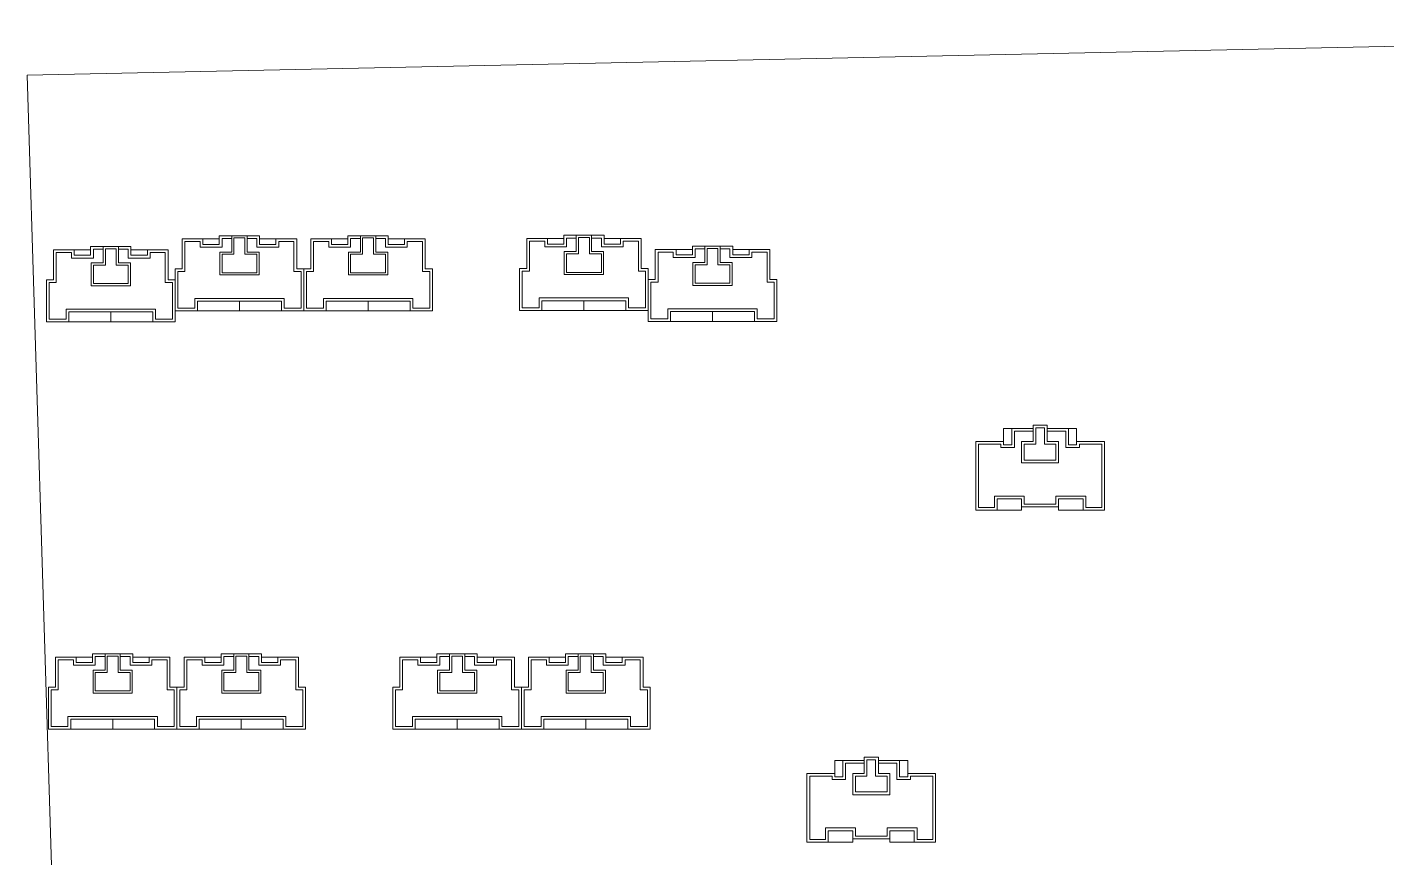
# Model space of a CAD drawing. Extents: x 65861 to 191729, y -16848 to 27649.
# Drawn here: x 132239 to 134733, y -12473 to -10949 of the extents above; entities that cross this region are included whole.
import ezdxf

# ---------------------------------------------------------------- set-up
doc = ezdxf.new("R2010")
doc.units = 0
doc.header["$LTSCALE"] = 1000
doc.header["$MEASUREMENT"] = 0
doc.layers.add('140', color=2, linetype='Continuous', lineweight=5)

msp = doc.modelspace()

# ---------------------------------------------------------------- linework, layer by layer
at = {"layer": '140', "color": 7}
for p, q in [((136426.9, -10949.1), (132238.9, -11037)), ((132238.9, -11037), (132321.6, -13715)), ((132523.3, -11337.6), (132561.3, -11337.6)), ((132523.3, -11392.6), (132523.3, -11337.6)), ((132528.3, -11342.6), (132556.3, -11342.6)), ((132528.3, -11397.6), (132528.3, -11342.6)), ((132556.3, -11342.6), (132556.3, -11352.6)), ((132559.3, -11337.6), (132561.3, -11337.6)), ((132561.3, -11337.6), (132591.3, -11337.6)), ((132561.3, -11337.6), (132561.3, -11347.6)), ((132561.3, -11347.6), (132591.3, -11347.6)), ((132591.3, -11331.6), (132665.3, -11331.6)), ((132591.3, -11347.6), (132591.3, -11331.6)), ((132596.3, -11336.6), (132614.3, -11336.6)), ((132596.3, -11352.6), (132596.3, -11336.6)), ((132614.3, -11331.6), (132614.3, -11361.6)), ((132638.3, -11335.6), (132618.3, -11335.6)), ((132618.3, -11335.6), (132618.3, -11365.6)), ((132638.3, -11365.6), (132638.3, -11335.6)), ((132642.3, -11361.6), (132642.3, -11331.6)), ((132642.3, -11336.6), (132660.3, -11336.6)), ((132660.3, -11336.6), (132660.3, -11352.6)), ((132665.3, -11331.6), (132665.3, -11347.6)), ((132695.3, -11337.6), (132665.3, -11337.6)), ((132665.3, -11347.6), (132695.3, -11347.6)), ((132695.3, -11337.6), (132733.3, -11337.6)), ((132695.3, -11347.6), (132695.3, -11337.6)), ((132700.3, -11342.6), (132728.3, -11342.6)), ((132700.3, -11352.6), (132700.3, -11342.6)), ((132728.3, -11342.6), (132728.3, -11397.6)), ((132733.3, -11337.6), (132733.3, -11392.6)), ((132759.3, -11337.6), (132797.3, -11337.6)), ((132759.3, -11392.6), (132759.3, -11337.6)), ((132764.3, -11342.6), (132792.3, -11342.6)), ((132764.3, -11397.6), (132764.3, -11342.6)), ((132792.3, -11342.6), (132792.3, -11352.6)), ((132795.3, -11337.6), (132797.3, -11337.6)), ((132797.3, -11337.6), (132827.3, -11337.6)), ((132797.3, -11337.6), (132797.3, -11347.6)), ((132797.3, -11347.6), (132827.3, -11347.6)), ((132827.3, -11331.6), (132901.3, -11331.6)), ((132827.3, -11347.6), (132827.3, -11331.6)), ((132832.3, -11336.6), (132850.3, -11336.6)), ((132832.3, -11352.6), (132832.3, -11336.6)), ((132850.3, -11331.6), (132850.3, -11361.6)), ((132874.3, -11335.6), (132854.3, -11335.6)), ((132854.3, -11335.6), (132854.3, -11365.6)), ((132874.3, -11365.6), (132874.3, -11335.6)), ((132878.3, -11361.6), (132878.3, -11331.6)), ((132878.3, -11336.6), (132896.3, -11336.6)), ((132896.3, -11336.6), (132896.3, -11352.6)), ((132901.3, -11331.6), (132901.3, -11347.6)), ((132931.3, -11337.6), (132901.3, -11337.6)), ((132901.3, -11347.6), (132931.3, -11347.6)), ((132931.3, -11337.6), (132969.3, -11337.6)), ((132931.3, -11347.6), (132931.3, -11337.6)), ((132936.3, -11342.6), (132964.3, -11342.6)), ((132936.3, -11352.6), (132936.3, -11342.6)), ((132964.3, -11342.6), (132964.3, -11397.6)), ((132969.3, -11337.6), (132969.3, -11392.6)), ((133155.3, -11336.9), (133193.3, -11336.9)), ((133155.3, -11391.9), (133155.3, -11336.9)), ((133160.3, -11341.9), (133188.3, -11341.9)), ((133160.3, -11396.9), (133160.3, -11341.9)), ((133188.3, -11341.9), (133188.3, -11351.9)), ((133191.3, -11336.9), (133193.3, -11336.9)), ((133193.3, -11336.9), (133223.3, -11336.9)), ((133193.3, -11336.9), (133193.3, -11346.9)), ((133193.3, -11346.9), (133223.3, -11346.9)), ((133223.3, -11330.9), (133297.3, -11330.9)), ((133223.3, -11346.9), (133223.3, -11330.9)), ((133228.3, -11335.9), (133246.3, -11335.9)), ((133228.3, -11351.9), (133228.3, -11335.9)), ((133246.3, -11330.9), (133246.3, -11360.9)), ((133270.3, -11334.9), (133250.3, -11334.9)), ((133250.3, -11334.9), (133250.3, -11364.9)), ((133270.3, -11364.9), (133270.3, -11334.9)), ((133274.3, -11360.9), (133274.3, -11330.9)), ((133274.3, -11335.9), (133292.3, -11335.9)), ((133292.3, -11335.9), (133292.3, -11351.9)), ((133297.3, -11330.9), (133297.3, -11346.9)), ((133327.3, -11336.9), (133297.3, -11336.9)), ((133297.3, -11346.9), (133327.3, -11346.9)), ((133327.3, -11336.9), (133365.3, -11336.9)), ((133327.3, -11346.9), (133327.3, -11336.9)), ((133332.3, -11341.9), (133360.3, -11341.9)), ((133332.3, -11351.9), (133332.3, -11341.9)), ((133360.3, -11341.9), (133360.3, -11396.9)), ((133365.3, -11336.9), (133365.3, -11391.9)), ((132287.3, -11357.6), (132325.3, -11357.6)), ((132287.3, -11412.6), (132287.3, -11357.6)), ((132292.3, -11362.6), (132320.3, -11362.6)), ((132292.3, -11417.6), (132292.3, -11362.6)), ((132320.3, -11362.6), (132320.3, -11372.6)), ((132320.3, -11372.6), (132360.3, -11372.6)), ((132323.3, -11357.6), (132325.3, -11357.6)), ((132325.3, -11357.6), (132355.3, -11357.6)), ((132325.3, -11357.6), (132325.3, -11367.6)), ((132325.3, -11367.6), (132355.3, -11367.6)), ((132355.3, -11351.6), (132429.3, -11351.6)), ((132355.3, -11367.6), (132355.3, -11351.6)), ((132360.3, -11356.6), (132378.3, -11356.6)), ((132360.3, -11372.6), (132360.3, -11356.6)), ((132378.3, -11351.6), (132378.3, -11381.6)), ((132402.3, -11355.6), (132382.3, -11355.6)), ((132382.3, -11355.6), (132382.3, -11385.6)), ((132402.3, -11385.6), (132402.3, -11355.6)), ((132406.3, -11381.6), (132406.3, -11351.6)), ((132406.3, -11356.6), (132424.3, -11356.6)), ((132424.3, -11356.6), (132424.3, -11372.6)), ((132424.3, -11372.6), (132464.3, -11372.6)), ((132429.3, -11351.6), (132429.3, -11367.6)), ((132459.3, -11357.6), (132429.3, -11357.6)), ((132429.3, -11367.6), (132459.3, -11367.6)), ((132459.3, -11357.6), (132497.3, -11357.6)), ((132459.3, -11367.6), (132459.3, -11357.6)), ((132464.3, -11362.6), (132492.3, -11362.6)), ((132464.3, -11372.6), (132464.3, -11362.6)), ((132492.3, -11362.6), (132492.3, -11417.6)), ((132497.3, -11357.6), (132497.3, -11412.6)), ((132556.3, -11352.6), (132596.3, -11352.6)), ((132592.3, -11361.6), (132592.3, -11403.6)), ((132614.3, -11361.6), (132592.3, -11361.6)), ((132596.3, -11365.6), (132596.3, -11399.6)), ((132618.3, -11365.6), (132596.3, -11365.6)), ((132660.3, -11365.6), (132638.3, -11365.6)), ((132664.3, -11361.6), (132642.3, -11361.6)), ((132660.3, -11352.6), (132700.3, -11352.6)), ((132660.3, -11399.6), (132660.3, -11365.6)), ((132664.3, -11403.6), (132664.3, -11361.6)), ((132792.3, -11352.6), (132832.3, -11352.6)), ((132828.3, -11361.6), (132828.3, -11403.6)), ((132850.3, -11361.6), (132828.3, -11361.6)), ((132832.3, -11365.6), (132832.3, -11399.6)), ((132854.3, -11365.6), (132832.3, -11365.6)), ((132896.3, -11365.6), (132874.3, -11365.6)), ((132900.3, -11361.6), (132878.3, -11361.6)), ((132896.3, -11352.6), (132936.3, -11352.6)), ((132896.3, -11399.6), (132896.3, -11365.6)), ((132900.3, -11403.6), (132900.3, -11361.6)), ((133188.3, -11351.9), (133228.3, -11351.9)), ((133224.3, -11360.9), (133224.3, -11402.9)), ((133246.3, -11360.9), (133224.3, -11360.9)), ((133228.3, -11364.9), (133228.3, -11398.9)), ((133250.3, -11364.9), (133228.3, -11364.9)), ((133292.3, -11364.9), (133270.3, -11364.9)), ((133296.3, -11360.9), (133274.3, -11360.9)), ((133292.3, -11351.9), (133332.3, -11351.9)), ((133292.3, -11398.9), (133292.3, -11364.9)), ((133296.3, -11402.9), (133296.3, -11360.9)), ((133391.3, -11356.9), (133429.3, -11356.9)), ((133391.3, -11411.9), (133391.3, -11356.9)), ((133396.3, -11361.9), (133424.3, -11361.9)), ((133396.3, -11416.9), (133396.3, -11361.9)), ((133424.3, -11361.9), (133424.3, -11371.9)), ((133424.3, -11371.9), (133464.3, -11371.9)), ((133427.3, -11356.9), (133429.3, -11356.9)), ((133429.3, -11356.9), (133459.3, -11356.9)), ((133429.3, -11356.9), (133429.3, -11366.9)), ((133429.3, -11366.9), (133459.3, -11366.9)), ((133459.3, -11350.9), (133533.3, -11350.9)), ((133459.3, -11366.9), (133459.3, -11350.9)), ((133464.3, -11355.9), (133482.3, -11355.9)), ((133464.3, -11371.9), (133464.3, -11355.9)), ((133482.3, -11350.9), (133482.3, -11380.9)), ((133506.3, -11354.9), (133486.3, -11354.9)), ((133486.3, -11354.9), (133486.3, -11384.9)), ((133506.3, -11384.9), (133506.3, -11354.9)), ((133510.3, -11380.9), (133510.3, -11350.9)), ((133510.3, -11355.9), (133528.3, -11355.9)), ((133528.3, -11355.9), (133528.3, -11371.9)), ((133528.3, -11371.9), (133568.3, -11371.9)), ((133533.3, -11350.9), (133533.3, -11366.9)), ((133563.3, -11356.9), (133533.3, -11356.9)), ((133533.3, -11366.9), (133563.3, -11366.9)), ((133563.3, -11356.9), (133601.3, -11356.9)), ((133563.3, -11366.9), (133563.3, -11356.9)), ((133568.3, -11361.9), (133596.3, -11361.9)), ((133568.3, -11371.9), (133568.3, -11361.9)), ((133596.3, -11361.9), (133596.3, -11416.9)), ((133601.3, -11356.9), (133601.3, -11411.9)), ((132356.3, -11381.6), (132356.3, -11423.6)), ((132378.3, -11381.6), (132356.3, -11381.6)), ((132360.3, -11385.6), (132360.3, -11419.6)), ((132382.3, -11385.6), (132360.3, -11385.6)), ((132424.3, -11385.6), (132402.3, -11385.6)), ((132428.3, -11381.6), (132406.3, -11381.6)), ((132424.3, -11419.6), (132424.3, -11385.6)), ((132428.3, -11423.6), (132428.3, -11381.6)), ((132510.3, -11392.6), (132523.3, -11392.6)), ((132510.3, -11469.6), (132510.3, -11392.6)), ((132515.3, -11397.6), (132528.3, -11397.6)), ((132515.3, -11464.6), (132515.3, -11397.6)), ((132596.3, -11399.6), (132660.3, -11399.6)), ((132728.3, -11397.6), (132741.3, -11397.6)), ((132733.3, -11392.6), (132746.3, -11392.6)), ((132741.3, -11397.6), (132741.3, -11464.6)), ((132746.3, -11392.6), (132746.3, -11469.6)), ((132746.3, -11392.6), (132759.3, -11392.6)), ((132746.3, -11469.6), (132746.3, -11392.6)), ((132751.3, -11397.6), (132764.3, -11397.6)), ((132751.3, -11464.6), (132751.3, -11397.6)), ((132832.3, -11399.6), (132896.3, -11399.6)), ((132964.3, -11397.6), (132977.3, -11397.6)), ((132969.3, -11392.6), (132982.3, -11392.6)), ((132977.3, -11397.6), (132977.3, -11464.6)), ((132982.3, -11392.6), (132982.3, -11469.6)), ((133142.3, -11391.9), (133155.3, -11391.9)), ((133142.3, -11468.9), (133142.3, -11391.9)), ((133147.3, -11396.9), (133160.3, -11396.9)), ((133147.3, -11463.9), (133147.3, -11396.9)), ((133228.3, -11398.9), (133292.3, -11398.9)), ((133360.3, -11396.9), (133373.3, -11396.9)), ((133365.3, -11391.9), (133378.3, -11391.9)), ((133373.3, -11396.9), (133373.3, -11463.9)), ((133378.3, -11391.9), (133378.3, -11468.9)), ((133460.3, -11380.9), (133460.3, -11422.9)), ((133482.3, -11380.9), (133460.3, -11380.9)), ((133464.3, -11384.9), (133464.3, -11418.9)), ((133486.3, -11384.9), (133464.3, -11384.9)), ((133528.3, -11384.9), (133506.3, -11384.9)), ((133532.3, -11380.9), (133510.3, -11380.9)), ((133528.3, -11418.9), (133528.3, -11384.9)), ((133532.3, -11422.9), (133532.3, -11380.9)), ((132274.3, -11412.6), (132287.3, -11412.6)), ((132274.3, -11489.6), (132274.3, -11412.6)), ((132279.3, -11417.6), (132292.3, -11417.6)), ((132279.3, -11484.6), (132279.3, -11417.6)), ((132356.3, -11422.6), (132356.3, -11423.6)), ((132356.3, -11423.6), (132428.3, -11423.6)), ((132360.3, -11419.6), (132424.3, -11419.6)), ((132427.3, -11423.6), (132428.3, -11423.6)), ((132492.3, -11417.6), (132505.3, -11417.6)), ((132497.3, -11412.6), (132510.3, -11412.6)), ((132505.3, -11417.6), (132505.3, -11484.6)), ((132510.3, -11412.6), (132510.3, -11489.6)), ((132592.3, -11402.6), (132592.3, -11403.6)), ((132592.3, -11403.6), (132664.3, -11403.6)), ((132663.3, -11403.6), (132664.3, -11403.6)), ((132828.3, -11402.6), (132828.3, -11403.6)), ((132828.3, -11403.6), (132900.3, -11403.6)), ((132899.3, -11403.6), (132900.3, -11403.6)), ((133224.3, -11401.9), (133224.3, -11402.9)), ((133224.3, -11402.9), (133296.3, -11402.9)), ((133295.3, -11402.9), (133296.3, -11402.9)), ((133378.3, -11411.9), (133391.3, -11411.9)), ((133378.3, -11488.9), (133378.3, -11411.9)), ((133383.3, -11416.9), (133396.3, -11416.9)), ((133383.3, -11483.9), (133383.3, -11416.9)), ((133460.3, -11421.9), (133460.3, -11422.9)), ((133460.3, -11422.9), (133532.3, -11422.9)), ((133464.3, -11418.9), (133528.3, -11418.9)), ((133531.3, -11422.9), (133532.3, -11422.9)), ((133596.3, -11416.9), (133609.3, -11416.9)), ((133601.3, -11411.9), (133614.3, -11411.9)), ((133609.3, -11416.9), (133609.3, -11483.9)), ((133614.3, -11411.9), (133614.3, -11488.9)), ((132546.3, -11446.6), (132546.3, -11464.6)), ((132628.3, -11446.6), (132546.3, -11446.6)), ((132710.3, -11446.6), (132628.3, -11446.6)), ((132710.3, -11464.6), (132710.3, -11446.6)), ((132782.3, -11446.6), (132782.3, -11464.6)), ((132864.3, -11446.6), (132782.3, -11446.6)), ((132946.3, -11446.6), (132864.3, -11446.6)), ((132946.3, -11464.6), (132946.3, -11446.6)), ((133178.3, -11445.9), (133178.3, -11463.9)), ((133260.3, -11445.9), (133178.3, -11445.9)), ((133342.3, -11445.9), (133260.3, -11445.9)), ((133342.3, -11463.9), (133342.3, -11445.9)), ((132310.3, -11466.6), (132310.3, -11484.6)), ((132392.3, -11466.6), (132310.3, -11466.6)), ((132315.3, -11471.6), (132315.3, -11489.6)), ((132392.3, -11471.6), (132315.3, -11471.6)), ((132474.3, -11466.6), (132392.3, -11466.6)), ((132469.3, -11471.6), (132392.3, -11471.6)), ((132392.3, -11471.6), (132392.3, -11489.6)), ((132469.3, -11489.6), (132469.3, -11471.6)), ((132474.3, -11484.6), (132474.3, -11466.6)), ((132551.3, -11469.6), (132510.3, -11469.6)), ((132546.3, -11464.6), (132515.3, -11464.6)), ((132551.3, -11451.6), (132551.3, -11469.6)), ((132628.3, -11451.6), (132551.3, -11451.6)), ((132628.3, -11469.6), (132551.3, -11469.6)), ((132705.3, -11451.6), (132628.3, -11451.6)), ((132628.3, -11451.6), (132628.3, -11469.6)), ((132628.3, -11469.6), (132705.3, -11469.6)), ((132705.3, -11469.6), (132705.3, -11451.6)), ((132746.3, -11469.6), (132705.3, -11469.6)), ((132741.3, -11464.6), (132710.3, -11464.6)), ((132787.3, -11469.6), (132746.3, -11469.6)), ((132782.3, -11464.6), (132751.3, -11464.6)), ((132787.3, -11451.6), (132787.3, -11469.6)), ((132864.3, -11451.6), (132787.3, -11451.6)), ((132864.3, -11469.6), (132787.3, -11469.6)), ((132941.3, -11451.6), (132864.3, -11451.6)), ((132864.3, -11451.6), (132864.3, -11469.6)), ((132864.3, -11469.6), (132941.3, -11469.6)), ((132941.3, -11469.6), (132941.3, -11451.6)), ((132982.3, -11469.6), (132941.3, -11469.6)), ((132977.3, -11464.6), (132946.3, -11464.6)), ((133183.3, -11468.9), (133142.3, -11468.9)), ((133178.3, -11463.9), (133147.3, -11463.9)), ((133183.3, -11450.9), (133183.3, -11468.9)), ((133260.3, -11450.9), (133183.3, -11450.9)), ((133260.3, -11468.9), (133183.3, -11468.9)), ((133337.3, -11450.9), (133260.3, -11450.9)), ((133260.3, -11450.9), (133260.3, -11468.9)), ((133260.3, -11468.9), (133337.3, -11468.9)), ((133337.3, -11468.9), (133337.3, -11450.9)), ((133378.3, -11468.9), (133337.3, -11468.9)), ((133373.3, -11463.9), (133342.3, -11463.9)), ((133414.3, -11465.9), (133414.3, -11483.9)), ((133496.3, -11465.9), (133414.3, -11465.9)), ((133419.3, -11470.9), (133419.3, -11488.9)), ((133496.3, -11470.9), (133419.3, -11470.9)), ((133578.3, -11465.9), (133496.3, -11465.9)), ((133573.3, -11470.9), (133496.3, -11470.9)), ((133496.3, -11470.9), (133496.3, -11488.9)), ((133573.3, -11488.9), (133573.3, -11470.9)), ((133578.3, -11483.9), (133578.3, -11465.9)), ((132315.3, -11489.6), (132274.3, -11489.6)), ((132310.3, -11484.6), (132279.3, -11484.6)), ((132392.3, -11489.6), (132315.3, -11489.6)), ((132392.3, -11489.6), (132469.3, -11489.6)), ((132510.3, -11489.6), (132469.3, -11489.6)), ((132505.3, -11484.6), (132474.3, -11484.6)), ((133419.3, -11488.9), (133378.3, -11488.9)), ((133414.3, -11483.9), (133383.3, -11483.9)), ((133496.3, -11488.9), (133419.3, -11488.9)), ((133496.3, -11488.9), (133573.3, -11488.9)), ((133614.3, -11488.9), (133573.3, -11488.9)), ((133609.3, -11483.9), (133578.3, -11483.9)), ((134030.3, -11685.4), (134045.3, -11685.4)), ((134030.3, -11709.4), (134030.3, -11685.4)), ((134045.3, -11685.4), (134045.3, -11715.4)), ((134084.3, -11685.4), (134045.3, -11685.4)), ((134050.3, -11690.4), (134050.3, -11720.4)), ((134084.3, -11690.4), (134050.3, -11690.4)), ((134084.3, -11679.4), (134084.3, -11685.4)), ((134110.3, -11679.4), (134084.3, -11679.4)), ((134084.3, -11685.4), (134084.3, -11709.4)), ((134089.3, -11684.4), (134089.3, -11685.4)), ((134105.3, -11684.4), (134089.3, -11684.4)), ((134089.3, -11685.4), (134089.3, -11714.4)), ((134105.3, -11714.4), (134105.3, -11684.4)), ((134110.3, -11685.4), (134110.3, -11679.4)), ((134110.3, -11709.4), (134110.3, -11679.4)), ((134149.3, -11685.4), (134110.3, -11685.4)), ((134144.3, -11690.4), (134110.3, -11690.4)), ((134144.3, -11720.4), (134144.3, -11690.4)), ((134164.3, -11685.4), (134149.3, -11685.4)), ((134149.3, -11715.4), (134149.3, -11685.4)), ((134164.3, -11709.4), (134164.3, -11685.4)), ((133979.3, -11709.4), (133979.3, -11835.4)), ((134012.3, -11709.4), (133979.3, -11709.4)), ((133984.3, -11714.4), (133984.3, -11830.4)), ((134012.3, -11714.4), (133984.3, -11714.4)), ((134030.3, -11709.4), (134012.3, -11709.4)), ((134025.3, -11714.4), (134012.3, -11714.4)), ((134025.3, -11720.4), (134025.3, -11714.4)), ((134050.3, -11720.4), (134025.3, -11720.4)), ((134030.3, -11715.4), (134030.3, -11709.4)), ((134045.3, -11715.4), (134030.3, -11715.4)), ((134063.3, -11709.4), (134063.3, -11748.4)), ((134084.3, -11709.4), (134063.3, -11709.4)), ((134068.3, -11714.4), (134068.3, -11743.4)), ((134089.3, -11714.4), (134068.3, -11714.4)), ((134126.3, -11714.4), (134105.3, -11714.4)), ((134131.3, -11709.4), (134110.3, -11709.4)), ((134126.3, -11743.4), (134126.3, -11714.4)), ((134131.3, -11748.4), (134131.3, -11709.4)), ((134169.3, -11720.4), (134144.3, -11720.4)), ((134164.3, -11715.4), (134149.3, -11715.4)), ((134164.3, -11709.4), (134164.3, -11715.4)), ((134182.3, -11709.4), (134164.3, -11709.4)), ((134169.3, -11714.4), (134169.3, -11720.4)), ((134182.3, -11714.4), (134169.3, -11714.4)), ((134215.3, -11709.4), (134182.3, -11709.4)), ((134210.3, -11714.4), (134182.3, -11714.4)), ((134210.3, -11830.4), (134210.3, -11714.4)), ((134215.3, -11835.4), (134215.3, -11709.4)), ((134063.3, -11748.4), (134131.3, -11748.4)), ((134068.3, -11743.4), (134126.3, -11743.4)), ((134013.3, -11809.4), (134068.3, -11809.4)), ((134013.3, -11830.4), (134013.3, -11809.4)), ((134018.3, -11814.4), (134063.3, -11814.4)), ((134018.3, -11835.4), (134018.3, -11814.4)), ((134063.3, -11814.4), (134063.3, -11829.4)), ((134068.3, -11809.4), (134068.3, -11824.4)), ((134126.3, -11809.4), (134181.3, -11809.4)), ((134126.3, -11824.4), (134126.3, -11809.4)), ((134131.3, -11814.4), (134176.3, -11814.4)), ((134131.3, -11829.4), (134131.3, -11814.4)), ((134176.3, -11814.4), (134176.3, -11835.4)), ((134181.3, -11809.4), (134181.3, -11830.4)), ((133979.3, -11835.4), (134018.3, -11835.4)), ((133984.3, -11830.4), (134013.3, -11830.4)), ((134018.3, -11835.4), (134063.3, -11835.4)), ((134063.3, -11835.4), (134063.3, -11829.4)), ((134063.3, -11829.4), (134097.3, -11829.4)), ((134068.3, -11824.4), (134097.3, -11824.4)), ((134097.3, -11824.4), (134126.3, -11824.4)), ((134097.3, -11829.4), (134131.3, -11829.4)), ((134131.3, -11835.4), (134131.3, -11829.4)), ((134176.3, -11835.4), (134131.3, -11835.4)), ((134176.3, -11835.4), (134215.3, -11835.4)), ((134181.3, -11830.4), (134210.3, -11830.4)), ((132290.7, -12104.9), (132328.7, -12104.9)), ((132290.7, -12159.9), (132290.7, -12104.9)), ((132295.7, -12109.9), (132323.7, -12109.9)), ((132295.7, -12164.9), (132295.7, -12109.9)), ((132323.7, -12109.9), (132323.7, -12119.9)), ((132323.7, -12119.9), (132363.7, -12119.9)), ((132326.7, -12104.9), (132328.7, -12104.9)), ((132328.7, -12104.9), (132358.7, -12104.9)), ((132328.7, -12104.9), (132328.7, -12114.9)), ((132328.7, -12114.9), (132358.7, -12114.9)), ((132358.7, -12098.9), (132432.7, -12098.9)), ((132358.7, -12114.9), (132358.7, -12098.9)), ((132363.7, -12103.9), (132381.7, -12103.9)), ((132363.7, -12119.9), (132363.7, -12103.9)), ((132381.7, -12098.9), (132381.7, -12128.9)), ((132405.7, -12102.9), (132385.7, -12102.9)), ((132385.7, -12102.9), (132385.7, -12132.9)), ((132405.7, -12132.9), (132405.7, -12102.9)), ((132409.7, -12128.9), (132409.7, -12098.9)), ((132409.7, -12103.9), (132427.7, -12103.9)), ((132427.7, -12103.9), (132427.7, -12119.9)), ((132427.7, -12119.9), (132467.7, -12119.9)), ((132432.7, -12098.9), (132432.7, -12114.9)), ((132462.7, -12104.9), (132432.7, -12104.9)), ((132432.7, -12114.9), (132462.7, -12114.9)), ((132462.7, -12104.9), (132500.7, -12104.9)), ((132462.7, -12114.9), (132462.7, -12104.9)), ((132467.7, -12109.9), (132495.7, -12109.9)), ((132467.7, -12119.9), (132467.7, -12109.9)), ((132495.7, -12109.9), (132495.7, -12164.9)), ((132500.7, -12104.9), (132500.7, -12159.9)), ((132526.7, -12104.9), (132564.7, -12104.9)), ((132526.7, -12159.9), (132526.7, -12104.9)), ((132531.7, -12109.9), (132559.7, -12109.9)), ((132531.7, -12164.9), (132531.7, -12109.9)), ((132559.7, -12109.9), (132559.7, -12119.9)), ((132559.7, -12119.9), (132599.7, -12119.9)), ((132562.7, -12104.9), (132564.7, -12104.9)), ((132564.7, -12104.9), (132594.7, -12104.9)), ((132564.7, -12104.9), (132564.7, -12114.9)), ((132564.7, -12114.9), (132594.7, -12114.9)), ((132594.7, -12098.9), (132668.7, -12098.9)), ((132594.7, -12114.9), (132594.7, -12098.9)), ((132599.7, -12103.9), (132617.7, -12103.9)), ((132599.7, -12119.9), (132599.7, -12103.9)), ((132617.7, -12098.9), (132617.7, -12128.9)), ((132641.7, -12102.9), (132621.7, -12102.9)), ((132621.7, -12102.9), (132621.7, -12132.9)), ((132641.7, -12132.9), (132641.7, -12102.9)), ((132645.7, -12128.9), (132645.7, -12098.9)), ((132645.7, -12103.9), (132663.7, -12103.9)), ((132663.7, -12103.9), (132663.7, -12119.9)), ((132663.7, -12119.9), (132703.7, -12119.9)), ((132668.7, -12098.9), (132668.7, -12114.9)), ((132698.7, -12104.9), (132668.7, -12104.9)), ((132668.7, -12114.9), (132698.7, -12114.9)), ((132698.7, -12104.9), (132736.7, -12104.9)), ((132698.7, -12114.9), (132698.7, -12104.9)), ((132703.7, -12109.9), (132731.7, -12109.9)), ((132703.7, -12119.9), (132703.7, -12109.9)), ((132731.7, -12109.9), (132731.7, -12164.9)), ((132736.7, -12104.9), (132736.7, -12159.9)), ((132922.7, -12104.9), (132960.7, -12104.9)), ((132922.7, -12159.9), (132922.7, -12104.9)), ((132927.7, -12109.9), (132955.7, -12109.9)), ((132927.7, -12164.9), (132927.7, -12109.9)), ((132955.7, -12109.9), (132955.7, -12119.9)), ((132955.7, -12119.9), (132995.7, -12119.9)), ((132958.7, -12104.9), (132960.7, -12104.9)), ((132960.7, -12104.9), (132990.7, -12104.9)), ((132960.7, -12104.9), (132960.7, -12114.9)), ((132960.7, -12114.9), (132990.7, -12114.9)), ((132990.7, -12098.9), (133064.7, -12098.9)), ((132990.7, -12114.9), (132990.7, -12098.9)), ((132995.7, -12103.9), (133013.7, -12103.9)), ((132995.7, -12119.9), (132995.7, -12103.9)), ((133013.7, -12098.9), (133013.7, -12128.9)), ((133037.7, -12102.9), (133017.7, -12102.9)), ((133017.7, -12102.9), (133017.7, -12132.9)), ((133037.7, -12132.9), (133037.7, -12102.9)), ((133041.7, -12128.9), (133041.7, -12098.9)), ((133041.7, -12103.9), (133059.7, -12103.9)), ((133059.7, -12103.9), (133059.7, -12119.9)), ((133059.7, -12119.9), (133099.7, -12119.9)), ((133064.7, -12098.9), (133064.7, -12114.9)), ((133094.7, -12104.9), (133064.7, -12104.9)), ((133064.7, -12114.9), (133094.7, -12114.9)), ((133094.7, -12104.9), (133132.7, -12104.9)), ((133094.7, -12114.9), (133094.7, -12104.9)), ((133099.7, -12109.9), (133127.7, -12109.9)), ((133099.7, -12119.9), (133099.7, -12109.9)), ((133127.7, -12109.9), (133127.7, -12164.9)), ((133132.7, -12104.9), (133132.7, -12159.9)), ((133158.7, -12104.9), (133196.7, -12104.9)), ((133158.7, -12159.9), (133158.7, -12104.9)), ((133163.7, -12109.9), (133191.7, -12109.9)), ((133163.7, -12164.9), (133163.7, -12109.9)), ((133191.7, -12109.9), (133191.7, -12119.9)), ((133191.7, -12119.9), (133231.7, -12119.9)), ((133194.7, -12104.9), (133196.7, -12104.9)), ((133196.7, -12104.9), (133226.7, -12104.9)), ((133196.7, -12104.9), (133196.7, -12114.9)), ((133196.7, -12114.9), (133226.7, -12114.9)), ((133226.7, -12098.9), (133300.7, -12098.9)), ((133226.7, -12114.9), (133226.7, -12098.9)), ((133231.7, -12103.9), (133249.7, -12103.9)), ((133231.7, -12119.9), (133231.7, -12103.9)), ((133249.7, -12098.9), (133249.7, -12128.9)), ((133273.7, -12102.9), (133253.7, -12102.9)), ((133253.7, -12102.9), (133253.7, -12132.9)), ((133273.7, -12132.9), (133273.7, -12102.9)), ((133277.7, -12128.9), (133277.7, -12098.9)), ((133277.7, -12103.9), (133295.7, -12103.9)), ((133295.7, -12103.9), (133295.7, -12119.9)), ((133295.7, -12119.9), (133335.7, -12119.9)), ((133300.7, -12098.9), (133300.7, -12114.9)), ((133330.7, -12104.9), (133300.7, -12104.9)), ((133300.7, -12114.9), (133330.7, -12114.9)), ((133330.7, -12104.9), (133368.7, -12104.9)), ((133330.7, -12114.9), (133330.7, -12104.9)), ((133335.7, -12109.9), (133363.7, -12109.9)), ((133335.7, -12119.9), (133335.7, -12109.9)), ((133363.7, -12109.9), (133363.7, -12164.9)), ((133368.7, -12104.9), (133368.7, -12159.9)), ((132359.7, -12128.9), (132359.7, -12170.9)), ((132381.7, -12128.9), (132359.7, -12128.9)), ((132363.7, -12132.9), (132363.7, -12166.9)), ((132385.7, -12132.9), (132363.7, -12132.9)), ((132427.7, -12132.9), (132405.7, -12132.9)), ((132431.7, -12128.9), (132409.7, -12128.9)), ((132427.7, -12166.9), (132427.7, -12132.9)), ((132431.7, -12170.9), (132431.7, -12128.9)), ((132595.7, -12128.9), (132595.7, -12170.9)), ((132617.7, -12128.9), (132595.7, -12128.9)), ((132599.7, -12132.9), (132599.7, -12166.9)), ((132621.7, -12132.9), (132599.7, -12132.9)), ((132663.7, -12132.9), (132641.7, -12132.9)), ((132667.7, -12128.9), (132645.7, -12128.9)), ((132663.7, -12166.9), (132663.7, -12132.9)), ((132667.7, -12170.9), (132667.7, -12128.9)), ((132991.7, -12128.9), (132991.7, -12170.9)), ((133013.7, -12128.9), (132991.7, -12128.9)), ((132995.7, -12132.9), (132995.7, -12166.9)), ((133017.7, -12132.9), (132995.7, -12132.9)), ((133059.7, -12132.9), (133037.7, -12132.9)), ((133063.7, -12128.9), (133041.7, -12128.9)), ((133059.7, -12166.9), (133059.7, -12132.9)), ((133063.7, -12170.9), (133063.7, -12128.9)), ((133227.7, -12128.9), (133227.7, -12170.9)), ((133249.7, -12128.9), (133227.7, -12128.9)), ((133231.7, -12132.9), (133231.7, -12166.9)), ((133253.7, -12132.9), (133231.7, -12132.9)), ((133295.7, -12132.9), (133273.7, -12132.9)), ((133299.7, -12128.9), (133277.7, -12128.9)), ((133295.7, -12166.9), (133295.7, -12132.9)), ((133299.7, -12170.9), (133299.7, -12128.9)), ((132277.7, -12159.9), (132290.7, -12159.9)), ((132277.7, -12236.9), (132277.7, -12159.9)), ((132282.7, -12164.9), (132295.7, -12164.9)), ((132282.7, -12231.9), (132282.7, -12164.9)), ((132359.7, -12169.9), (132359.7, -12170.9)), ((132359.7, -12170.9), (132431.7, -12170.9)), ((132363.7, -12166.9), (132427.7, -12166.9)), ((132430.7, -12170.9), (132431.7, -12170.9)), ((132495.7, -12164.9), (132508.7, -12164.9)), ((132500.7, -12159.9), (132513.7, -12159.9)), ((132508.7, -12164.9), (132508.7, -12231.9)), ((132513.7, -12159.9), (132513.7, -12236.9)), ((132513.7, -12159.9), (132526.7, -12159.9)), ((132513.7, -12236.9), (132513.7, -12159.9)), ((132518.7, -12164.9), (132531.7, -12164.9)), ((132518.7, -12231.9), (132518.7, -12164.9)), ((132595.7, -12169.9), (132595.7, -12170.9)), ((132595.7, -12170.9), (132667.7, -12170.9)), ((132599.7, -12166.9), (132663.7, -12166.9)), ((132666.7, -12170.9), (132667.7, -12170.9)), ((132731.7, -12164.9), (132744.7, -12164.9)), ((132736.7, -12159.9), (132749.7, -12159.9)), ((132744.7, -12164.9), (132744.7, -12231.9)), ((132749.7, -12159.9), (132749.7, -12236.9)), ((132909.7, -12159.9), (132922.7, -12159.9)), ((132909.7, -12236.9), (132909.7, -12159.9)), ((132914.7, -12164.9), (132927.7, -12164.9)), ((132914.7, -12231.9), (132914.7, -12164.9)), ((132991.7, -12169.9), (132991.7, -12170.9)), ((132991.7, -12170.9), (133063.7, -12170.9)), ((132995.7, -12166.9), (133059.7, -12166.9)), ((133062.7, -12170.9), (133063.7, -12170.9)), ((133127.7, -12164.9), (133140.7, -12164.9)), ((133132.7, -12159.9), (133145.7, -12159.9)), ((133140.7, -12164.9), (133140.7, -12231.9)), ((133145.7, -12159.9), (133145.7, -12236.9)), ((133145.7, -12159.9), (133158.7, -12159.9)), ((133145.7, -12236.9), (133145.7, -12159.9)), ((133150.7, -12164.9), (133163.7, -12164.9)), ((133150.7, -12231.9), (133150.7, -12164.9)), ((133227.7, -12169.9), (133227.7, -12170.9)), ((133227.7, -12170.9), (133299.7, -12170.9)), ((133231.7, -12166.9), (133295.7, -12166.9)), ((133298.7, -12170.9), (133299.7, -12170.9)), ((133363.7, -12164.9), (133376.7, -12164.9)), ((133368.7, -12159.9), (133381.7, -12159.9)), ((133376.7, -12164.9), (133376.7, -12231.9)), ((133381.7, -12159.9), (133381.7, -12236.9)), ((132313.7, -12213.9), (132313.7, -12231.9)), ((132395.7, -12213.9), (132313.7, -12213.9)), ((132318.7, -12218.9), (132318.7, -12236.9)), ((132395.7, -12218.9), (132318.7, -12218.9)), ((132477.7, -12213.9), (132395.7, -12213.9)), ((132472.7, -12218.9), (132395.7, -12218.9)), ((132395.7, -12218.9), (132395.7, -12236.9)), ((132472.7, -12236.9), (132472.7, -12218.9)), ((132477.7, -12231.9), (132477.7, -12213.9)), ((132549.7, -12213.9), (132549.7, -12231.9)), ((132631.7, -12213.9), (132549.7, -12213.9)), ((132554.7, -12218.9), (132554.7, -12236.9)), ((132631.7, -12218.9), (132554.7, -12218.9)), ((132713.7, -12213.9), (132631.7, -12213.9)), ((132708.7, -12218.9), (132631.7, -12218.9)), ((132631.7, -12218.9), (132631.7, -12236.9)), ((132708.7, -12236.9), (132708.7, -12218.9)), ((132713.7, -12231.9), (132713.7, -12213.9)), ((132945.7, -12213.9), (132945.7, -12231.9)), ((133027.7, -12213.9), (132945.7, -12213.9)), ((132950.7, -12218.9), (132950.7, -12236.9)), ((133027.7, -12218.9), (132950.7, -12218.9)), ((133109.7, -12213.9), (133027.7, -12213.9)), ((133104.7, -12218.9), (133027.7, -12218.9)), ((133027.7, -12218.9), (133027.7, -12236.9)), ((133104.7, -12236.9), (133104.7, -12218.9)), ((133109.7, -12231.9), (133109.7, -12213.9)), ((133181.7, -12213.9), (133181.7, -12231.9)), ((133263.7, -12213.9), (133181.7, -12213.9)), ((133186.7, -12218.9), (133186.7, -12236.9)), ((133263.7, -12218.9), (133186.7, -12218.9)), ((133345.7, -12213.9), (133263.7, -12213.9)), ((133340.7, -12218.9), (133263.7, -12218.9)), ((133263.7, -12218.9), (133263.7, -12236.9)), ((133340.7, -12236.9), (133340.7, -12218.9)), ((133345.7, -12231.9), (133345.7, -12213.9)), ((132318.7, -12236.9), (132277.7, -12236.9)), ((132313.7, -12231.9), (132282.7, -12231.9)), ((132395.7, -12236.9), (132318.7, -12236.9)), ((132395.7, -12236.9), (132472.7, -12236.9)), ((132513.7, -12236.9), (132472.7, -12236.9)), ((132508.7, -12231.9), (132477.7, -12231.9)), ((132554.7, -12236.9), (132513.7, -12236.9)), ((132549.7, -12231.9), (132518.7, -12231.9)), ((132631.7, -12236.9), (132554.7, -12236.9)), ((132631.7, -12236.9), (132708.7, -12236.9)), ((132749.7, -12236.9), (132708.7, -12236.9)), ((132744.7, -12231.9), (132713.7, -12231.9)), ((132950.7, -12236.9), (132909.7, -12236.9)), ((132945.7, -12231.9), (132914.7, -12231.9)), ((133027.7, -12236.9), (132950.7, -12236.9)), ((133027.7, -12236.9), (133104.7, -12236.9)), ((133145.7, -12236.9), (133104.7, -12236.9)), ((133140.7, -12231.9), (133109.7, -12231.9)), ((133186.7, -12236.9), (133145.7, -12236.9)), ((133181.7, -12231.9), (133150.7, -12231.9)), ((133263.7, -12236.9), (133186.7, -12236.9)), ((133263.7, -12236.9), (133340.7, -12236.9)), ((133381.7, -12236.9), (133340.7, -12236.9)), ((133376.7, -12231.9), (133345.7, -12231.9)), ((133720.5, -12294.3), (133735.5, -12294.3)), ((133720.5, -12318.3), (133720.5, -12294.3)), ((133735.5, -12294.3), (133735.5, -12324.3)), ((133774.5, -12294.3), (133735.5, -12294.3)), ((133774.5, -12288.3), (133774.5, -12294.3)), ((133800.5, -12288.3), (133774.5, -12288.3)), ((133774.5, -12294.3), (133774.5, -12318.3)), ((133779.5, -12293.3), (133779.5, -12294.3)), ((133795.5, -12293.3), (133779.5, -12293.3)), ((133779.5, -12294.3), (133779.5, -12323.3)), ((133795.5, -12323.3), (133795.5, -12293.3)), ((133800.5, -12294.3), (133800.5, -12288.3)), ((133800.5, -12318.3), (133800.5, -12288.3)), ((133839.5, -12294.3), (133800.5, -12294.3)), ((133854.5, -12294.3), (133839.5, -12294.3)), ((133839.5, -12324.3), (133839.5, -12294.3)), ((133854.5, -12318.3), (133854.5, -12294.3)), ((133669.5, -12318.3), (133669.5, -12444.3)), ((133702.5, -12318.3), (133669.5, -12318.3)), ((133720.5, -12318.3), (133702.5, -12318.3)), ((133720.5, -12324.3), (133720.5, -12318.3)), ((133740.5, -12299.3), (133740.5, -12329.3)), ((133774.5, -12299.3), (133740.5, -12299.3)), ((133753.5, -12318.3), (133753.5, -12357.3)), ((133774.5, -12318.3), (133753.5, -12318.3)), ((133834.5, -12299.3), (133800.5, -12299.3)), ((133821.5, -12318.3), (133800.5, -12318.3)), ((133821.5, -12357.3), (133821.5, -12318.3)), ((133834.5, -12329.3), (133834.5, -12299.3)), ((133854.5, -12318.3), (133854.5, -12324.3)), ((133872.5, -12318.3), (133854.5, -12318.3)), ((133905.5, -12318.3), (133872.5, -12318.3)), ((133905.5, -12444.3), (133905.5, -12318.3)), ((133674.5, -12323.3), (133674.5, -12439.3)), ((133702.5, -12323.3), (133674.5, -12323.3)), ((133715.5, -12323.3), (133702.5, -12323.3)), ((133715.5, -12329.3), (133715.5, -12323.3)), ((133740.5, -12329.3), (133715.5, -12329.3)), ((133735.5, -12324.3), (133720.5, -12324.3)), ((133758.5, -12323.3), (133758.5, -12352.3)), ((133779.5, -12323.3), (133758.5, -12323.3)), ((133816.5, -12323.3), (133795.5, -12323.3)), ((133816.5, -12352.3), (133816.5, -12323.3)), ((133859.5, -12329.3), (133834.5, -12329.3)), ((133854.5, -12324.3), (133839.5, -12324.3)), ((133859.5, -12323.3), (133859.5, -12329.3)), ((133872.5, -12323.3), (133859.5, -12323.3)), ((133900.5, -12323.3), (133872.5, -12323.3)), ((133900.5, -12439.3), (133900.5, -12323.3)), ((133753.5, -12357.3), (133821.5, -12357.3)), ((133758.5, -12352.3), (133816.5, -12352.3)), ((133703.5, -12418.3), (133758.5, -12418.3)), ((133703.5, -12439.3), (133703.5, -12418.3)), ((133758.5, -12418.3), (133758.5, -12433.3)), ((133816.5, -12418.3), (133871.5, -12418.3)), ((133816.5, -12433.3), (133816.5, -12418.3)), ((133871.5, -12418.3), (133871.5, -12439.3)), ((133669.5, -12444.3), (133708.5, -12444.3)), ((133674.5, -12439.3), (133703.5, -12439.3)), ((133708.5, -12423.3), (133753.5, -12423.3)), ((133708.5, -12444.3), (133708.5, -12423.3)), ((133708.5, -12444.3), (133753.5, -12444.3)), ((133753.5, -12423.3), (133753.5, -12438.3)), ((133753.5, -12444.3), (133753.5, -12438.3)), ((133753.5, -12438.3), (133787.5, -12438.3)), ((133758.5, -12433.3), (133787.5, -12433.3)), ((133787.5, -12433.3), (133816.5, -12433.3)), ((133787.5, -12438.3), (133821.5, -12438.3)), ((133821.5, -12423.3), (133866.5, -12423.3)), ((133821.5, -12438.3), (133821.5, -12423.3)), ((133821.5, -12444.3), (133821.5, -12438.3)), ((133866.5, -12444.3), (133821.5, -12444.3)), ((133866.5, -12423.3), (133866.5, -12444.3)), ((133866.5, -12444.3), (133905.5, -12444.3)), ((133871.5, -12439.3), (133900.5, -12439.3))]:
    msp.add_line(p, q, dxfattribs=at)

doc.saveas('drawing.dxf')
